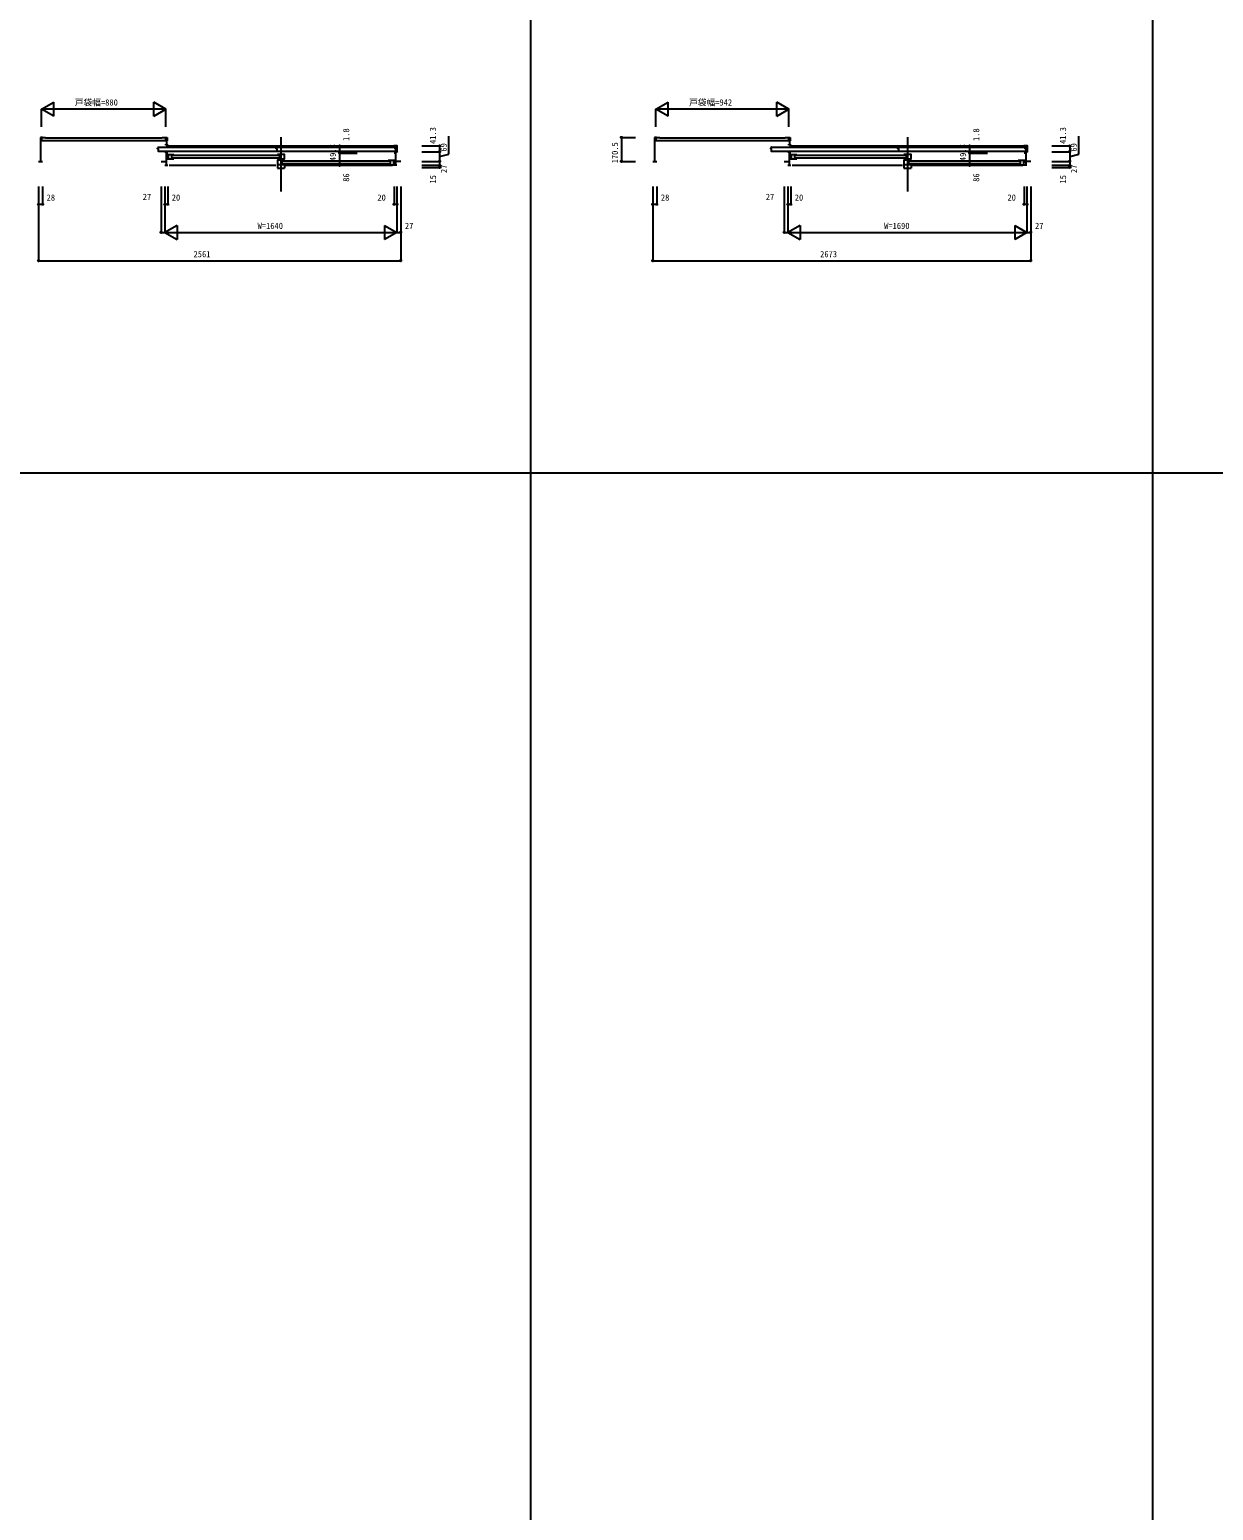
# Model space of a CAD drawing. Units: millimetres, scale not verified. Extents: x -27506 to 27500, y -20006 to 20000.
# Drawn here: x -21244 to -12872, y -9536 to 935 of the extents above; entities that cross this region are included whole.
import ezdxf
from ezdxf.enums import TextEntityAlignment as Align

# ---------------------------------------------------------------- set-up
doc = ezdxf.new("R2010")
doc.units = ezdxf.units.MM
doc.header["$LTSCALE"] = 24
for name, color, linetype in [('0-3_YKK_B1', 4, 'Continuous'), ('0-7_YKK_F1', 7, 'Continuous'), ('0-9_YKK_N1', 2, 'Continuous')]:
    doc.layers.add(name, color=color, linetype=linetype)
doc.styles.add('ＭＳ ゴシック', font='')
doc.styles.get('ＭＳ ゴシック').set_extended_font_data('MS Gothic')

msp = doc.modelspace()

# ---------------------------------------------------------------- linework, layer by layer
at = {"layer": '0-3_YKK_B1'}
for p, q in [((-21167.51, 172.5), (-21167.51, 2)), ((-21167.51, 166.2), (-21159.5, 166.2)), ((-21167.51, 151.2), (-21159.5, 151.2)), ((-21153.5, 172.5), (-21167.5, 172.5)), ((-21158.5, 167), (-21158.5, 150.4)), ((-21132.5, 168.5), (-21157, 168.5)), ((-20282, 148.9), (-21157, 148.9)), ((-20307.5, 167.2), (-21131.5, 167.2)), ((-20307.5, 167.5), (-20307.5, 167.2)), ((-20282, 168.5), (-20306.5, 168.5)), ((-20285.5, 172.51), (-20271.5, 172.51)), ((-20280.5, 150.4), (-20280.5, 167)), ((-20280, 118.3), (-20280, 123.7)), ((-20280, 122.5), (-20271, 122.5)), ((-20279.5, 148.8), (-20279.5, 172.51)), ((-20271.5, 148.8), (-20279.5, 148.8)), ((-18656, 110.5), (-20277, 110.5)), ((-20275.5, 148.8), (-20275.5, 122.5)), ((-20271.5, 172.51), (-20271.5, 148.8)), ((-20271, 123.7), (-20271, 118.3)), ((-19466.5, 174), (-19466.5, -210.5)), ((-18655.5, 112.3), (-18655.5, -25)), ((-16823.51, 172.5), (-16823.51, 2)), ((-16823.51, 166.2), (-16815.5, 166.2)), ((-16823.51, 151.2), (-16815.5, 151.2)), ((-16809.5, 172.5), (-16823.5, 172.5)), ((-16814.5, 167), (-16814.5, 150.4)), ((-16788.5, 168.5), (-16813, 168.5)), ((-15876, 148.9), (-16813, 148.9)), ((-15901.5, 167.2), (-16787.5, 167.2)), ((-15901.5, 167.5), (-15901.5, 167.2)), ((-15876, 168.5), (-15900.5, 168.5)), ((-15879.5, 172.51), (-15865.5, 172.51)), ((-15874.5, 150.4), (-15874.5, 167)), ((-15874, 118.3), (-15874, 123.7)), ((-15874, 122.5), (-15865, 122.5)), ((-15873.5, 148.8), (-15873.5, 172.51)), ((-15865.5, 148.8), (-15873.5, 148.8)), ((-14200, 110.5), (-15871, 110.5)), ((-15869.5, 148.8), (-15869.5, 122.5)), ((-15865.5, 172.51), (-15865.5, 148.8)), ((-15865, 123.7), (-15865, 118.3)), ((-15035.5, 174), (-15035.5, -210.5)), ((-14199.5, 112.3), (-14199.5, -25)), ((-21180.51, 2), (-21152.51, 2)), ((-20339, 92.48), (-20339, 95.21)), ((-20338.63, 95.7), (-20335.72, 96.47)), ((-20335.72, 91.22), (-20338.63, 92)), ((-20335.5, 101.75), (-20335.5, 96.75)), ((-20335.5, 90.95), (-20335.5, 76.19)), ((-20334, 103.25), (-19099, 103.25)), ((-20334, 74.75), (-19099, 74.75)), ((-20313.51, 2), (-20277.51, 2)), ((-20286.51, 0), (-20286.51, 2)), ((-20277.5, 61), (-20266.5, 61)), ((-20266.5, 41.35), (-20277.5, 41.35)), ((-20272.51, 51.5), (-20224.5, 51.5)), ((-20272.51, 20.2), (-20224.5, 20.2)), ((-20263.01, 51.5), (-20263.01, 20.2)), ((-20240.5, 51.5), (-20240.5, 20.2)), ((-20236.51, 47.9), (-19479.51, 47.9)), ((-19479.51, 25.9), (-20236.51, 25.9)), ((-19499, 92.48), (-19499, 95.21)), ((-19498.63, 95.7), (-19495.72, 96.47)), ((-19495.72, 91.22), (-19498.63, 92)), ((-19495.5, 101.75), (-19495.5, 96.75)), ((-19495.5, 90.95), (-19495.5, 76.19)), ((-19475.51, 51.5), (-19475.51, 19.8)), ((-19457.51, -18.4), (-19457.51, 10.5)), ((-19453.51, 6.9), (-18696.51, 6.9)), ((-19099, 103.25), (-18656.99, 103.25)), ((-19099, 74.75), (-18657, 74.75)), ((-18708.51, 10.5), (-18660.5, 10.5)), ((-18692.51, -20.8), (-18692.51, 10.5)), ((-18670, 10.5), (-18670, -20.8)), ((-18655.5, 61), (-18666.5, 61)), ((-18666.5, 0.35), (-18655.5, 0.35)), ((-18661, 72), (-18643.7, 72)), ((-18659.5, 92.23), (-18659.5, 95.46)), ((-18655.87, 96.82), (-18659.13, 95.95)), ((-18655.87, 90.87), (-18659.13, 91.75)), ((-18655.5, 101.75), (-18655.5, 97.3)), ((-18655.5, 90.93), (-18655.5, 76.25)), ((-18655.5, 71), (-18645.5, 71)), ((-18619.5, 2), (-18655.5, 2)), ((-18646.5, 0), (-18646.5, 2)), ((-18645.5, 71), (-18645.5, 68.5)), ((-16836.51, 2), (-16808.51, 2)), ((-16003, 92.48), (-16003, 95.21)), ((-16002.63, 95.7), (-15999.72, 96.47)), ((-15999.72, 91.22), (-16002.63, 92)), ((-15999.5, 101.75), (-15999.5, 96.75)), ((-15999.5, 90.95), (-15999.5, 76.19)), ((-15998, 103.25), (-14643, 103.25)), ((-15998, 74.75), (-14643, 74.75)), ((-15907.51, 2), (-15871.51, 2)), ((-15880.51, 0), (-15880.51, 2)), ((-15871.5, 61), (-15860.5, 61)), ((-15860.5, 41.35), (-15871.5, 41.35)), ((-15866.51, 51.5), (-15818.5, 51.5)), ((-15866.51, 20.2), (-15818.5, 20.2)), ((-15857.01, 51.5), (-15857.01, 20.2)), ((-15834.5, 51.5), (-15834.5, 20.2)), ((-15830.51, 47.9), (-15048.51, 47.9)), ((-15048.51, 25.9), (-15830.51, 25.9)), ((-15103, 92.48), (-15103, 95.21)), ((-15102.63, 95.7), (-15099.72, 96.47)), ((-15099.72, 91.22), (-15102.63, 92)), ((-15099.5, 101.75), (-15099.5, 96.75)), ((-15099.5, 90.95), (-15099.5, 76.19)), ((-15044.51, 51.5), (-15044.51, 19.8)), ((-15026.51, -18.4), (-15026.51, 10.5)), ((-15022.51, 6.9), (-14240.51, 6.9)), ((-14643, 103.25), (-14200.99, 103.25)), ((-14643, 74.75), (-14201, 74.75)), ((-14252.51, 10.5), (-14204.5, 10.5)), ((-14236.51, -20.8), (-14236.51, 10.5)), ((-14214, 10.5), (-14214, -20.8)), ((-14199.5, 61), (-14210.5, 61)), ((-14210.5, 0.35), (-14199.5, 0.35)), ((-14205, 72), (-14187.7, 72)), ((-14203.5, 92.23), (-14203.5, 95.46)), ((-14199.87, 96.82), (-14203.13, 95.95)), ((-14199.87, 90.87), (-14203.13, 91.75)), ((-14199.5, 101.75), (-14199.5, 97.3)), ((-14199.5, 90.93), (-14199.5, 76.25)), ((-14199.5, 71), (-14189.5, 71)), ((-14163.5, 2), (-14199.5, 2)), ((-14190.5, 0), (-14190.5, 2)), ((-14189.5, 71), (-14189.5, 68.5)), ((-20286.51, -25), (-20266.51, -25)), ((-20256.5, -25), (-19501.51, -25)), ((-19491.51, -18.4), (-19441.51, -18.4)), ((-19491.51, -46), (-19441.51, -46)), ((-18696.51, -15.1), (-19453.51, -15.1)), ((-19441.51, -17.1), (-19441.51, -46)), ((-19431.51, -25), (-18676.5, -25)), ((-18708.51, -20.8), (-18660.5, -20.8)), ((-18646.5, -25), (-18666.5, -25)), ((-15880.51, -25), (-15860.51, -25)), ((-15850.5, -25), (-15070.51, -25)), ((-15060.51, -18.4), (-15010.51, -18.4)), ((-15060.51, -46), (-15010.51, -46)), ((-14240.51, -15.1), (-15022.51, -15.1)), ((-15010.51, -17.1), (-15010.51, -46)), ((-15000.51, -25), (-14220.5, -25)), ((-14252.51, -20.8), (-14204.5, -20.8)), ((-14190.5, -25), (-14210.5, -25))]:
    msp.add_line(p, q, dxfattribs=at)
for points in [[(-18643.7, 68.7), (-18643.7, 112.3), (-18669, 112.3)], [(-14187.7, 68.7), (-14187.7, 112.3), (-14213, 112.3)], [(-20287.51, 71), (-20277.51, 71), (-20277.51, -25)], [(-19491.51, 19.8), (-19441.51, 19.8), (-19441.51, 51.5), (-19491.51, 51.5)], [(-19441.51, 10.5), (-19491.51, 10.5), (-19491.51, -46)], [(-15881.51, 71), (-15871.51, 71), (-15871.51, -25)], [(-15060.51, 19.8), (-15010.51, 19.8), (-15010.51, 51.5), (-15060.51, 51.5)], [(-15010.51, 10.5), (-15060.51, 10.5), (-15060.51, -46)]]:
    msp.add_lwpolyline(points, dxfattribs=at)
for centre, radius, start, end in [((-21157, 167), 1.5, 90, 180), ((-21157, 150.4), 1.5, 180, 270), ((-21132.5, 167.5), 1, 0, 90), ((-20306.5, 167.5), 1, 90, 180), ((-20282, 167), 1.5, 0, 90), ((-20282, 150.4), 1.5, 270, 0), ((-16813, 167), 1.5, 90, 180), ((-16813, 150.4), 1.5, 180, 270), ((-16788.5, 167.5), 1, 0, 90), ((-15900.5, 167.5), 1, 90, 180), ((-15876, 167), 1.5, 0, 90), ((-15876, 150.4), 1.5, 270, 0), ((-20338.5, 95.21), 0.5, 104.95496, 180), ((-20338.5, 92.48), 0.5, 179.99825, 255.04628), ((-20335.8, 96.76), 0.3, 285.05519, 0), ((-20335.8, 90.93), 0.3, 0, 74.94481), ((-20334, 101.75), 1.5, 90, 180), ((-20334, 76.25), 1.5, 180, 270), ((-19498.5, 95.21), 0.5, 104.95496, 180), ((-19498.5, 92.48), 0.5, 179.99825, 255.04628), ((-19495.8, 96.76), 0.3, 285.05519, 0), ((-19495.8, 90.93), 0.3, 0, 74.94481), ((-19494, 101.75), 1.5, 90, 180), ((-19494, 76.25), 1.5, 180, 270), ((-18659, 95.46), 0.5, 104.95496, 180), ((-18659, 92.23), 0.5, 179.99825, 255.04628), ((-18657, 101.75), 1.5, 0, 90), ((-18657, 76.25), 1.5, 270, 359.99942), ((-18656, 97.3), 0.5, 284.95056, 359.98951), ((-18656, 90.39), 0.5, 0.01224, 75.05067), ((-16002.5, 95.21), 0.5, 104.95496, 180), ((-16002.5, 92.48), 0.5, 179.99825, 255.04628), ((-15999.8, 96.76), 0.3, 285.05519, 0), ((-15999.8, 90.93), 0.3, 0, 74.94481), ((-15998, 101.75), 1.5, 90, 180), ((-15998, 76.25), 1.5, 180, 270), ((-15102.5, 95.21), 0.5, 104.95496, 180), ((-15102.5, 92.48), 0.5, 179.99825, 255.04628), ((-15099.8, 96.76), 0.3, 285.05519, 0), ((-15099.8, 90.93), 0.3, 0, 74.94481), ((-15098, 101.75), 1.5, 90, 180), ((-15098, 76.25), 1.5, 180, 270), ((-14203, 95.46), 0.5, 104.95496, 180), ((-14203, 92.23), 0.5, 179.99825, 255.04628), ((-14201, 101.75), 1.5, 0, 90), ((-14201, 76.25), 1.5, 270, 359.99942), ((-14200, 97.3), 0.5, 284.95056, 359.98951), ((-14200, 90.39), 0.5, 0.01224, 75.05067)]:
    msp.add_arc(centre, radius, start, end, dxfattribs=at)
at = {"layer": '0-7_YKK_F1'}
for p, q in [((-17700, -20000), (-17700, 19000)), ((-13300, -20000), (-13300, 19000)), ((-27500, -2200), (26500, -2200))]:
    msp.add_line(p, q, dxfattribs=at)
at = {"layer": '0-9_YKK_N1'}
for p, q in [((-21072.9, 322.51), (-21072.9, 422.51)), ((-20366.1, 322.51), (-20366.1, 422.51)), ((-16728.9, 322.51), (-16728.9, 422.51)), ((-15960.1, 322.51), (-15960.1, 422.51)), ((-20279.5, 372.51), (-21159.5, 372.51)), ((-21159.5, 247.51), (-21159.5, 372.51)), ((-20366.1, 322.51), (-20279.5, 372.51)), ((-15873.5, 372.51), (-16815.5, 372.51)), ((-16815.5, 247.51), (-16815.5, 372.51)), ((-15960.1, 322.51), (-15873.5, 372.51)), ((-19051.74, 110.5), (-19051.74, 112.3)), ((-19051.74, 112.3), (-18926.74, 112.3)), ((-19051.74, 110.5), (-19051.74, 61)), ((-19051.74, 110.5), (-18926.74, 110.5)), ((-18469.5, 112.3), (-18344.5, 112.3)), ((-18344.5, 112.3), (-18344.5, 71)), ((-18279.06, 52.68), (-18279.06, 180.6)), ((-17058, 172.5), (-17058, 2)), ((-17058, 172.5), (-16958, 172.5)), ((-14595.74, 110.5), (-14595.74, 112.3)), ((-14595.74, 112.3), (-14470.74, 112.3)), ((-14595.74, 110.5), (-14595.74, 61)), ((-14595.74, 110.5), (-14470.74, 110.5)), ((-14013.5, 112.3), (-13888.5, 112.3)), ((-13888.5, 112.3), (-13888.5, 71)), ((-13823.06, 52.68), (-13823.06, 180.6)), ((-19051.74, 61), (-19051.74, -25)), ((-19051.74, 61), (-18926.74, 61)), ((-18469.5, 71), (-18344.5, 71)), ((-18469.5, 2), (-18344.5, 2)), ((-18344.5, 71), (-18344.5, 2)), ((-18344.5, 36.5), (-18279.06, 52.68)), ((-18344.5, 2), (-18344.5, -25)), ((-17058, 2), (-16958, 2)), ((-14595.74, 61), (-14595.74, -25)), ((-14595.74, 61), (-14470.74, 61)), ((-14013.5, 71), (-13888.5, 71)), ((-14013.5, 2), (-13888.5, 2)), ((-13888.5, 71), (-13888.5, 2)), ((-13888.5, 36.5), (-13823.06, 52.68)), ((-13888.5, 2), (-13888.5, -25)), ((-19051.74, -25), (-18926.74, -25)), ((-18469.5, -25), (-18344.5, -25)), ((-18469.5, -40), (-18344.5, -40)), ((-18344.5, -25), (-18344.5, -40)), ((-14595.74, -25), (-14470.74, -25)), ((-14013.5, -25), (-13888.5, -25)), ((-14013.5, -40), (-13888.5, -40)), ((-13888.5, -25), (-13888.5, -40)), ((-21180.5, -175), (-21180.5, -700)), ((-21152.5, -175), (-21152.5, -300)), ((-20313.5, -175), (-20313.5, -500)), ((-20286.5, -175), (-20286.5, -500)), ((-20266.5, -175), (-20266.5, -300)), ((-18666.5, -175), (-18666.5, -300)), ((-18646.5, -175), (-18646.5, -500)), ((-18619.5, -175), (-18619.5, -700)), ((-16836.5, -175), (-16836.5, -700)), ((-16808.5, -175), (-16808.5, -300)), ((-15907.5, -175), (-15907.5, -500)), ((-15880.5, -175), (-15880.5, -500)), ((-15860.5, -175), (-15860.5, -300)), ((-14210.5, -175), (-14210.5, -300)), ((-14190.5, -175), (-14190.5, -500)), ((-14163.5, -175), (-14163.5, -700)), ((-21180.5, -300), (-21152.5, -300)), ((-20286.5, -300), (-20266.5, -300)), ((-18666.5, -300), (-18646.5, -300)), ((-16836.5, -300), (-16808.5, -300)), ((-15880.5, -300), (-15860.5, -300)), ((-14210.5, -300), (-14190.5, -300)), ((-20313.5, -500), (-20286.5, -500)), ((-20199.9, -450), (-20286.5, -500)), ((-20286.5, -500), (-18646.5, -500)), ((-20286.5, -500), (-20199.9, -550)), ((-20199.9, -450), (-20199.9, -550)), ((-18733.1, -450), (-18646.5, -500)), ((-18733.1, -450), (-18733.1, -550)), ((-18646.5, -500), (-18733.1, -550)), ((-18646.5, -500), (-18619.5, -500)), ((-15907.5, -500), (-15880.5, -500)), ((-15793.9, -450), (-15880.5, -500)), ((-15880.5, -500), (-14190.5, -500)), ((-15880.5, -500), (-15793.9, -550)), ((-15793.9, -450), (-15793.9, -550)), ((-14277.1, -450), (-14190.5, -500)), ((-14277.1, -450), (-14277.1, -550)), ((-14190.5, -500), (-14277.1, -550)), ((-14190.5, -500), (-14163.5, -500)), ((-21180.5, -700), (-18619.5, -700)), ((-16836.5, -700), (-14163.5, -700))]:
    msp.add_line(p, q, dxfattribs=at)
for points in [[(-21072.9, 322.51), (-21159.5, 372.51), (-21072.9, 422.51)], [(-20279.5, 247.51), (-20279.5, 372.51), (-20366.1, 422.51)], [(-16728.9, 322.51), (-16815.5, 372.51), (-16728.9, 422.51)], [(-15873.5, 247.51), (-15873.5, 372.51), (-15960.1, 422.51)]]:
    msp.add_lwpolyline(points, dxfattribs=at)
for centre in [(-19051.74, 112.3), (-19051.74, 110.5), (-18344.5, 112.3), (-17058, 172.5), (-14595.74, 112.3), (-14595.74, 110.5), (-13888.5, 112.3), (-19051.74, 61), (-18344.5, 71), (-18344.5, 2), (-17058, 2), (-14595.74, 61), (-13888.5, 71), (-13888.5, 2), (-19051.74, -25), (-18344.5, -25), (-18344.5, -40), (-14595.74, -25), (-13888.5, -25), (-13888.5, -40), (-21180.5, -300), (-21152.5, -300), (-20286.5, -300), (-20266.5, -300), (-18666.5, -300), (-18646.5, -300), (-16836.5, -300), (-16808.5, -300), (-15880.5, -300), (-15860.5, -300), (-14210.5, -300), (-14190.5, -300), (-20313.5, -500), (-18619.5, -500), (-15907.5, -500), (-14163.5, -500), (-21180.5, -700), (-18619.5, -700), (-16836.5, -700), (-14163.5, -700)]:
    msp.add_circle(centre, 5, dxfattribs=at)

# ---------------------------------------------------------------- texts
at = {"layer": '0-9_YKK_N1', "style": 'ＭＳ ゴシック'}
for s, p in [('戸袋幅=880', (-20924.01, 384.51)), ('戸袋幅=942', (-16580.01, 384.51)), ('28', (-21123.5, -288)), ('27', (-20443.5, -283.04)), ('20', (-20238.5, -288)), ('20', (-18784.5, -288)), ('28', (-16779.5, -288)), ('27', (-16037.5, -283.04)), ('20', (-15832.5, -288)), ('20', (-14328.5, -288)), ('W=1640', (-19631.5, -488)), ('27', (-18589.5, -488)), ('W=1690', (-15200.5, -488)), ('27', (-14133.5, -488)), ('2561', (-20084.25, -688)), ('2673', (-15653.25, -688))]:
    msp.add_text(s, height=43.99, dxfattribs=at).set_placement(p, align=Align.BOTTOM_LEFT)
for s, p in [('1.8', (-18970.21, 146.94)), ('41.3', (-18356.5, 125.9)), ('1.8', (-14514.21, 146.94)), ('41.3', (-13900.5, 125.9)), ('49.5', (-19063.74, 4.92)), ('69', (-18280.6, 71.79)), ('170.5', (-17070, -11.08)), ('49.5', (-14607.74, 4.92)), ('69', (-13824.6, 71.79)), ('86', (-18970.21, -141.59)), ('15', (-18356.5, -154)), ('27', (-18278.85, -80.27)), ('86', (-14514.21, -141.59)), ('15', (-13900.5, -154)), ('27', (-13822.85, -80.27))]:
    msp.add_text(s, height=43.99, rotation=90, dxfattribs=at).set_placement(p, align=Align.BOTTOM_LEFT)

doc.saveas('drawing.dxf')
